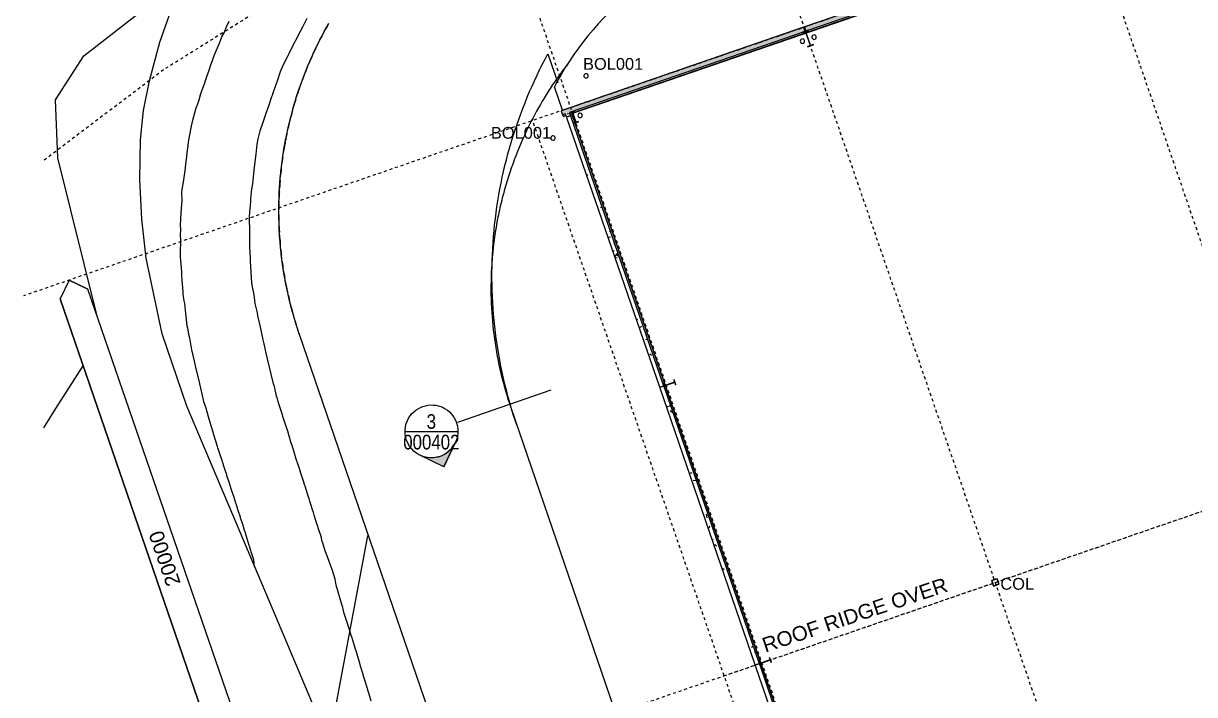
# Model space of a CAD drawing. Header units: metres. Extents: x -2477 to -2300, y 3875 to 4051.
# Drawn here: x -2476.72 to -2436.84, y 3975.72 to 3998.58 of the extents above; entities that cross this region are included whole.
import ezdxf

# ---------------------------------------------------------------- set-up
doc = ezdxf.new("R2010")
doc.units = ezdxf.units.M
for name, pattern in [('BOUNDARY Tighter', [0.008, 0.004, -0.002, 0, -0.002]), ('Grid Line', [0.021, 0.012, -0.003, 0.003, -0.003]), ('Overhead', [0.004, 0.0025, -0.0015])]:
    doc.linetypes.add(name, pattern=pattern)
for name, color, linetype, lineweight in [('A-ANNO-KEYN', 231, 'Continuous', 5), ('A-ANNO-NOTE', 131, 'Continuous', 5), ('A-DETL', 90, 'Continuous', 13), ('A-DETL-GENF', 92, 'Continuous', 5), ('A-FLOR', 192, 'Continuous', 5), ('A-FLOR-OVHD', 1, 'Overhead', 5), ('A-WALL', 113, 'Continuous', 5), ('A-WALL-FNSH', 113, 'Continuous', 13), ('A-WALL-PATT', 111, 'Continuous', 13), ('C-PRKG', 70, 'Continuous', 5), ('C-TOPO', 7, 'Continuous', 5), ('C-TOPO-MAJR', 7, 'Continuous', 20), ('C-TOPO-MINR', 7, 'Continuous', 5), ('G-ANNO-SYMB', 111, 'Continuous', 5), ('G-ANNO-TEXT', 231, 'Continuous', 5), ('P-SANR-FIXT', 6, 'Continuous', 5), ('S-BEAM', 12, 'Continuous', 5), ('S-COLS', 52, 'Continuous', 5), ('S-COLS-IDEN', 171, 'Continuous', 5), ('S-GRID', 1, 'Continuous', 5)]:
    doc.layers.add(name, color=color, linetype=linetype, lineweight=lineweight)
doc.styles.add('Arial', font='arial.ttf', dxfattribs={"height": 0.5})
doc.styles.add('Arial Narrow', font='ARIALN.TTF', dxfattribs={"height": 0.5})
doc.styles.add('Arial_3', font='arial.ttf', dxfattribs={"height": 0.4})
pattern_1 = [(0, (0, 0), (0.8128, 0.2032), [0.06706, -0.54254, 0.06706, -0.54254, -3.251]), (0, (0, 0), (0.8128, 0.2032), [-1.219, 0.06706, -1.152, 0.06706, -0.54254, -1.422]), (0, (0, 0), (0.8128, 0.2032), [-3.048, 0.06706, -0.33934, 0.06706, -0.94894]), (120, (0.3048, 0.1016), (-0.582376362, 0.602305448), [0.06706, -0.54254, 0.06706, -0.54254, -3.251]), (120, (0.3048, 0.1016), (-0.582376362, 0.602305448), [-1.219, 0.06706, -1.152, 0.06706, -0.54254, -1.422]), (120, (0.3048, 0.1016), (-0.582376362, 0.602305448), [-3.048, 0.06706, -0.33934, 0.06706, -0.94894]), (240, (0.4064, 0.508), (-0.230423638, -0.805505448), [0.06706, -0.54254, 0.06706, -0.54254, -3.251]), (240, (0.4064, 0.508), (-0.230423638, -0.805505448), [-1.219, 0.06706, -1.152, 0.06706, -0.54254, -1.422]), (240, (0.4064, 0.508), (-0.230423638, -0.805505448), [-3.048, 0.06706, -0.33934, 0.06706, -0.94894])]
pattern_2 = [(50, (0, 0), (1.45712932, -0.12721804), [0.1524, -1.676]), (355, (0, 0), (-0.281945, 1.5283891), [0.12192, -1.341]), (100.451, (0.1215, -0.0106), (1.1754654, 1.40045604), [0.12952, -1.425]), (46.184, (0, 0.4064), (2.1690393, -0.336383), [0.2286, -2.515]), (96.636, (0.1807, 0.3784), (1.8989447, 1.9797078), [0.19428, -2.137]), (351.184, (0, 0.4064), (1.8987952, 1.9793723), [0.18288, -2.012]), (21, (0.2032, 0.3048), (1.2127575, -0.81769772), [0.1524, -1.676]), (326, (0.2032, 0.3048), (0.4943831, 1.4734489), [0.12192, -1.341]), (71.451, (0.3043, 0.2366), (1.70703975, 0.65498953), [0.12952, -1.425]), (37.5, (0, 0), (0.02470865, 0.67643463), [0.06706, -1.258, 0.06706, -1.294, -1.346]), (37.5, (0, 0), (0.02470865, 0.67643463), [-2.686, 0.06706, -1.279]), (7.5, (0, 0), (0.5345543, 0.80143977), [0.06706, -0.70917, 0.06706, -1.227, -0.51308]), (7.5, (0, 0), (0.5345543, 0.80143977), [-2.071, 0.06706, -0.44602]), (327.5, (-0.45314, 0), (1.08472329, -0.04582854), [0.06706, -0.44094, 0.06706, -1.518, -2.103]), (327.5, (-0.45314, 0), (1.08472329, -0.04582854), [-2.093, 0.06706, -2.036]), (317.5, (-0.6563, 0), (1.18503097, 0.20341692), [0.06706, -0.59334, 0.06706, -0.98552, -1.494]), (317.5, (-0.6563, 0), (1.18503097, 0.20341692), [-1.713, 0.06706, -1.426])]

# ---------------------------------------------------------------- blocks, each defined once
blk = doc.blocks.new('Structural Framing 21 - Structural Framing 1-750478-GA - Part A')
at = {"layer": 'S-BEAM', "lineweight": 13}
for p, q in [((-2457.948, 3995.604), (-2458.117, 3995.546)), ((-2458.117, 3995.546), (-2458.113, 3995.536)), ((-2458.113, 3995.536), (-2458.043, 3995.56)), ((-2458.029, 3995.552), (-2457.912, 3995.214)), ((-2457.905, 3995.216), (-2458.022, 3995.555)), ((-2458.015, 3995.569), (-2457.945, 3995.593)), ((-2457.945, 3995.593), (-2457.948, 3995.604)), ((-2457.919, 3995.199), (-2457.989, 3995.175)), ((-2457.989, 3995.175), (-2457.986, 3995.165)), ((-2457.986, 3995.165), (-2457.817, 3995.223)), ((-2457.821, 3995.233), (-2457.891, 3995.209)), ((-2457.817, 3995.223), (-2457.821, 3995.233)), ((-2445.154, 3958.448), (-2445.323, 3958.39)), ((-2445.323, 3958.39), (-2445.319, 3958.38)), ((-2445.319, 3958.38), (-2445.249, 3958.404)), ((-2445.235, 3958.397), (-2445.118, 3958.058)), ((-2445.111, 3958.06), (-2445.228, 3958.399)), ((-2445.221, 3958.413), (-2445.151, 3958.438)), ((-2445.151, 3958.438), (-2445.154, 3958.448)), ((-2445.125, 3958.043), (-2445.195, 3958.019)), ((-2445.195, 3958.019), (-2445.191, 3958.009)), ((-2445.191, 3958.009), (-2445.023, 3958.067)), ((-2445.027, 3958.077), (-2445.096, 3958.053)), ((-2445.023, 3958.067), (-2445.027, 3958.077))]:
    blk.add_line(p, q, dxfattribs=at)
for centre, start, end in [((-2458.04, 3995.549), 19.0004, 109.0004), ((-2458.011, 3995.559), 109.0004, 199.0004), ((-2457.923, 3995.21), 289.0004, 19.0004), ((-2457.894, 3995.22), 199.0004, 289.0004), ((-2445.246, 3958.393), 19.0004, 109.0004), ((-2445.217, 3958.403), 109.0004, 199.0004), ((-2445.129, 3958.054), 289.0004, 19.0004), ((-2445.1, 3958.064), 199.0004, 289.0004)]:
    blk.add_arc(centre, 0.0114, start, end, dxfattribs=at)
blk = doc.blocks.new('SHS-Square Hollow Section-Column - 200x200xSHS-V5-GA - Part A')
at = {"layer": 'S-COLS', "lineweight": 15}
for p, q in [((-0.1, 0.09), (-0.1, -0.09)), ((-0.095, -0.09), (-0.095, 0.09)), ((0.09, 0.1), (-0.09, 0.1)), ((-0.09, 0.095), (0.09, 0.095)), ((0.095, 0.09), (0.095, -0.09)), ((0.1, -0.09), (0.1, 0.09)), ((0.09, -0.095), (-0.09, -0.095)), ((-0.09, -0.1), (0.09, -0.1))]:
    blk.add_line(p, q, dxfattribs=at)
for centre, radius, start, end in [((-0.09, 0.09), 0.01, 90, 180), ((-0.09, 0.09), 0.005, 90, 180), ((0.09, 0.09), 0.01, 360, 90), ((0.09, 0.09), 0.005, 0, 90), ((-0.09, -0.09), 0.01, 180, 270), ((-0.09, -0.09), 0.005, 180, 270), ((0.09, -0.09), 0.01, 270, 360), ((0.09, -0.09), 0.005, 270, 0)]:
    blk.add_arc(centre, radius, start, end, dxfattribs=at)
blk = doc.blocks.new('UB _Column_ - 410UB54-1478165-GA - Part A')
at = {"layer": 'S-COLS'}
for p, q in [((0.089, 0.201), (-0.089, 0.201)), ((-0.089, 0.201), (-0.089, 0.191)), ((-0.089, 0.191), (-0.015, 0.191)), ((-0.004, 0.179), (-0.004, -0.179)), ((0.004, -0.179), (0.004, 0.179)), ((0.015, 0.191), (0.089, 0.191)), ((0.089, 0.191), (0.089, 0.201)), ((-0.015, -0.191), (-0.089, -0.191)), ((-0.089, -0.191), (-0.089, -0.202)), ((-0.089, -0.202), (0.089, -0.202)), ((0.089, -0.191), (0.015, -0.191)), ((0.089, -0.202), (0.089, -0.191))]:
    blk.add_line(p, q, dxfattribs=at)
for centre, start, end in [((-0.015, 0.179), 0, 90), ((0.015, 0.179), 90, 180), ((-0.015, -0.179), 270, 0), ((0.015, -0.179), 180, 270)]:
    blk.add_arc(centre, 0.0114, start, end, dxfattribs=at)
blk = doc.blocks.new('Structural Framing 30 - Structural Framing 1-951963-GA - Part A')
at = {"layer": 'S-BEAM', "lineweight": 13}
for p, q in [((-2449.991, 3998.344), (-2450.189, 3998.276)), ((-2450.189, 3998.276), (-2450.185, 3998.263)), ((-2450.185, 3998.263), (-2450.104, 3998.291)), ((-2450.086, 3998.282), (-2449.932, 3997.835)), ((-2449.923, 3997.838), (-2450.077, 3998.285)), ((-2450.068, 3998.303), (-2449.987, 3998.331)), ((-2449.987, 3998.331), (-2449.991, 3998.344)), ((-2449.94, 3997.817), (-2450.021, 3997.789)), ((-2450.021, 3997.789), (-2450.017, 3997.776)), ((-2450.017, 3997.776), (-2449.82, 3997.844)), ((-2449.824, 3997.857), (-2449.905, 3997.829)), ((-2449.82, 3997.844), (-2449.824, 3997.857)), ((-2437.238, 3961.306), (-2437.436, 3961.238)), ((-2437.436, 3961.238), (-2437.431, 3961.225)), ((-2437.431, 3961.225), (-2437.35, 3961.253)), ((-2437.333, 3961.245), (-2437.178, 3960.797)), ((-2437.169, 3960.8), (-2437.323, 3961.248)), ((-2437.315, 3961.266), (-2437.234, 3961.293)), ((-2437.234, 3961.293), (-2437.238, 3961.306)), ((-2437.187, 3960.779), (-2437.268, 3960.751)), ((-2437.268, 3960.751), (-2437.264, 3960.739)), ((-2437.264, 3960.739), (-2437.066, 3960.807)), ((-2437.07, 3960.819), (-2437.151, 3960.791)), ((-2437.066, 3960.807), (-2437.07, 3960.819))]:
    blk.add_line(p, q, dxfattribs=at)
for centre, start, end in [((-2450.099, 3998.278), 19.0004, 109.0004), ((-2450.064, 3998.29), 109.0004, 199.0004), ((-2449.945, 3997.83), 289.0004, 19.0004), ((-2449.909, 3997.842), 199.0004, 289.0004), ((-2437.346, 3961.24), 19.0004, 109.0004), ((-2437.31, 3961.252), 109.0004, 199.0004), ((-2437.192, 3960.792), 289.0004, 19.0004), ((-2437.156, 3960.804), 199.0004, 289.0004)]:
    blk.add_arc(centre, 0.014, start, end, dxfattribs=at)
blk = doc.blocks.new('UB _Column_ - 410UB54-1478387-GA - Part A')
at = {"layer": 'S-COLS'}
for p, q in [((0.089, 0.2015), (-0.089, 0.2015)), ((-0.089, 0.2015), (-0.089, 0.1906)), ((-0.089, 0.1906), (-0.0152, 0.1906)), ((-0.0038, 0.1792), (-0.0038, -0.1792)), ((0.0038, -0.1792), (0.0038, 0.1792)), ((0.0152, 0.1906), (0.089, 0.1906)), ((0.089, 0.1906), (0.089, 0.2015)), ((-0.0152, -0.1906), (-0.089, -0.1906)), ((-0.089, -0.1906), (-0.089, -0.2015)), ((-0.089, -0.2015), (0.089, -0.2015)), ((0.089, -0.1906), (0.0152, -0.1906)), ((0.089, -0.2015), (0.089, -0.1906))]:
    blk.add_line(p, q, dxfattribs=at)
for centre, start, end in [((-0.0152, 0.1792), 360, 90), ((0.0152, 0.1792), 90, 180), ((-0.0152, -0.1792), 270, 0), ((0.0152, -0.1792), 180, 270)]:
    blk.add_arc(centre, 0.0114, start, end, dxfattribs=at)
blk = doc.blocks.new('Downpipe - L Spreader - Default-3252010-GA - Part A')
at = {"layer": 'P-SANR-FIXT'}
for start, end in [(0, 180), (180, 0)]:
    blk.add_arc((-0.04, 0.15), 0.075, start, end, dxfattribs=at)
blk = doc.blocks.new('Downpipe - L Spreader - Default-3251983-GA - Part A')
at = {"layer": 'P-SANR-FIXT'}
for start, end in [(360, 180), (180, 360)]:
    blk.add_arc((-0.04, -0.15), 0.075, start, end, dxfattribs=at)
blk = doc.blocks.new('Downpipe - Straight - 01 - 150D-1616291-GA - Part A')
at = {"layer": 'P-SANR-FIXT'}
for start, end in [(0, 180), (360, 180), (180, 0), (180, 360)]:
    blk.add_arc((-0.04, 0.1), 0.075, start, end, dxfattribs=at)
blk = doc.blocks.new('Structural Framing 36 - Structural Framing 1-1636954-GA - Part A')
at = {"layer": 'S-BEAM', "lineweight": 13}
for p, q in [((-2440.158, 4001.73), (-2440.356, 4001.662)), ((-2440.356, 4001.662), (-2440.351, 4001.649)), ((-2440.351, 4001.649), (-2440.27, 4001.677)), ((-2440.253, 4001.668), (-2440.098, 4001.221)), ((-2440.089, 4001.224), (-2440.244, 4001.671)), ((-2440.235, 4001.689), (-2440.154, 4001.717)), ((-2440.154, 4001.717), (-2440.158, 4001.73)), ((-2440.184, 4001.162), (-2439.986, 4001.23)), ((-2439.991, 4001.243), (-2440.072, 4001.215)), ((-2439.986, 4001.23), (-2439.991, 4001.243)), ((-2440.107, 4001.203), (-2440.188, 4001.175)), ((-2440.188, 4001.175), (-2440.184, 4001.162)), ((-2427.405, 3964.692), (-2427.602, 3964.624)), ((-2427.602, 3964.624), (-2427.598, 3964.611)), ((-2427.598, 3964.611), (-2427.517, 3964.639)), ((-2427.499, 3964.631), (-2427.345, 3964.183)), ((-2427.336, 3964.186), (-2427.49, 3964.634)), ((-2427.481, 3964.651), (-2427.4, 3964.679)), ((-2427.4, 3964.679), (-2427.405, 3964.692)), ((-2427.354, 3964.165), (-2427.435, 3964.137)), ((-2427.435, 3964.137), (-2427.43, 3964.125)), ((-2427.43, 3964.125), (-2427.233, 3964.193)), ((-2427.237, 3964.205), (-2427.318, 3964.177)), ((-2427.233, 3964.193), (-2427.237, 3964.205))]:
    blk.add_line(p, q, dxfattribs=at)
for centre, start, end in [((-2440.266, 4001.664), 19.0004, 109.0004), ((-2440.23, 4001.676), 109.0004, 199.0004), ((-2440.112, 4001.216), 289.0004, 19.0004), ((-2440.076, 4001.228), 199.0004, 289.0004), ((-2427.512, 3964.626), 19.0004, 109.0004), ((-2427.477, 3964.638), 109.0004, 199.0004), ((-2427.358, 3964.178), 289.0004, 19.0004), ((-2427.323, 3964.19), 199.0004, 289.0004)]:
    blk.add_arc(centre, 0.014, start, end, dxfattribs=at)
blk = doc.blocks.new('Bollard_Typical - 150mm Diameter - BOL001 _fixed_-V15-GA - Part A')
at = {"layer": 'C-PRKG'}
for start, end in [(360, 180), (180, 0)]:
    blk.add_arc((0.0012, -0.075), 0.075, start, end, dxfattribs=at)
blk = doc.blocks.new('Dimension - Grids _2D_ - 1-200-639481-GA - Part A')
at = {"layer": 'A-DETL-GENF'}
for p, q in [((-9.323, 0.5), (-9.823, 0)), ((-9.823, 0), (-9.323, 0.5)), ((9.677, 0.5), (-9.323, 0.5)), ((-9.323, 0.5), (9.677, 0.5)), ((10.177, 0), (9.677, 0.5)), ((10.177, 0), (9.677, 0.5)), ((-9.823, 0), (-9.323, -0.5)), ((-9.823, 0), (-9.323, -0.5)), ((9.677, -0.5), (10.177, 0)), ((10.177, 0), (9.677, -0.5)), ((-9.323, -0.5), (9.677, -0.5)), ((-9.323, -0.5), (9.677, -0.5))]:
    blk.add_line(p, q, dxfattribs=at)
blk = doc.blocks.new('Section - Black 2-3055132-GA - Part A')
at = {"layer": 'G-ANNO-SYMB'}
h = blk.add_hatch(color=256, dxfattribs=at)
edge = h.paths.add_edge_path()
edge.add_line((-0.00788, 0.00318), (-0.0047, 0.00636))
edge.add_line((-0.0047, 0.00636), (-0.00152, 0.00318))
edge.add_arc((-0.0047, 0), 0.0045, 45, 135)
for p, q in [((-0.0047, 0.00636), (-0.00788, 0.00318)), ((-0.0047, 0.00636), (-0.00788, 0.00318)), ((-0.0047, 0.00636), (-0.00152, 0.00318)), ((-0.00152, 0.00318), (-0.0047, 0.00636))]:
    blk.add_line(p, q, dxfattribs=at)
for start, end in [(360, 180), (45, 135), (180, 360)]:
    blk.add_arc((-0.0047, 0), 0.0045, start, end, dxfattribs=at)

msp = doc.modelspace()

# ---------------------------------------------------------------- hatches: boundary and pattern name
at = {"layer": 'A-WALL-PATT', "lineweight": 5}
h = msp.add_hatch(dxfattribs=at)
h.set_pattern_fill('FP_2', color=256, style=0, pattern_type=2)
h.set_pattern_definition(pattern_2)
h.paths.add_polyline_path([(-2458.3605, 3995.4619), (-2450.0974, 3998.3072), (-2450.143, 3998.4396), (-2450.1557, 3998.4458), (-2458.4093, 3995.6037)])
h.paths.add_polyline_path([(-2450.0832, 3998.3121), (-2440.264, 4001.6932), (-2440.3096, 4001.8255), (-2440.3223, 4001.8317), (-2450.1226, 3998.4572), (-2450.1288, 3998.4444)])
h.paths.add_polyline_path([(-2440.2498, 4001.6981), (-2434.6557, 4003.6243), (-2434.7045, 4003.7661), (-2440.2892, 4001.8431), (-2440.2954, 4001.8304)])
h.paths.add_polyline_path([(-2432.8913, 4004.2318), (-2430.4306, 4005.0791), (-2430.4762, 4005.2115), (-2430.4889, 4005.2177), (-2432.9399, 4004.373), (-2432.9125, 4004.2931)])
h.paths.add_polyline_path([(-2430.4165, 4005.084), (-2420.5973, 4008.4651), (-2420.6429, 4008.5975), (-2420.6556, 4008.6037), (-2430.4558, 4005.2291), (-2430.462, 4005.2164)])
h.paths.add_polyline_path([(-2420.5831, 4008.47), (-2413.5778, 4010.8822), (-2413.6266, 4011.024), (-2420.6225, 4008.6151), (-2420.6287, 4008.6024), (-2420.5952, 4008.5051)])
h.paths.add_polyline_path([(-2411.8134, 4011.4897), (-2410.7639, 4011.8511), (-2410.8095, 4011.9835), (-2410.8222, 4011.9897), (-2411.862, 4011.6309), (-2411.8345, 4011.551)])
h.paths.add_polyline_path([(-2410.7497, 4011.856), (-2401.3081, 4015.1071), (-2401.3537, 4015.2394), (-2401.3664, 4015.2456), (-2406.7625, 4013.3876), (-2406.7565, 4013.3703), (-2408.3322, 4012.8277), (-2408.3382, 4012.845), (-2410.7891, 4012.0011), (-2410.7953, 4011.9884)])
h.paths.add_polyline_path([(-2401.294, 4015.1119), (-2391.853, 4018.3628), (-2391.8986, 4018.4952), (-2391.9113, 4018.5014), (-2401.3333, 4015.257), (-2401.3395, 4015.2443)])
h.paths.add_polyline_path([(-2391.8388, 4018.3677), (-2382.3978, 4021.6186), (-2382.4434, 4021.7509), (-2382.4561, 4021.7571), (-2391.8782, 4018.5128), (-2391.8844, 4018.5001)])
h.paths.add_polyline_path([(-2382.3836, 4021.6234), (-2371.8695, 4025.2438), (-2371.9183, 4025.3857), (-2382.423, 4021.7685), (-2382.4292, 4021.7558)])
h.paths.add_polyline_path([(-2370.1052, 4025.8514), (-2363.4875, 4028.1301), (-2363.5331, 4028.2624), (-2363.5458, 4028.2686), (-2370.1538, 4025.9925), (-2370.1263, 4025.9127)])
h.paths.add_polyline_path([(-2363.4733, 4028.1349), (-2356.7555, 4030.4481), (-2356.8044, 4030.5899), (-2363.5127, 4028.28), (-2363.5189, 4028.2673), (-2363.4813, 4028.1582)])
h.paths.add_polyline_path([(-2354.9912, 4031.0556), (-2353.9417, 4031.417), (-2353.9905, 4031.5588), (-2355.0398, 4031.1968), (-2355.0123, 4031.1169)])
h = msp.add_hatch(dxfattribs=at)
h.set_pattern_fill('FP_1', color=256, style=0, pattern_type=2)
h.set_pattern_definition(pattern_1)
h.paths.add_polyline_path([(-2458.3413, 3995.4061), (-2458.2498, 3995.4376), (-2458.2527, 3995.4461), (-2458.3442, 3995.4146)])
h.paths.add_polyline_path([(-2458.0607, 3995.5027), (-2434.6367, 4003.5692), (-2434.641, 4003.5765), (-2437.7191, 4002.5166), (-2458.0636, 3995.5112)])
h.paths.add_polyline_path([(-2432.8721, 4004.1761), (-2425.0632, 4006.8649), (-2425.0662, 4006.8734), (-2432.8751, 4004.1846), (-2432.8729, 4004.1784)])
h.paths.add_polyline_path([(-2422.4158, 4007.7765), (-2413.5588, 4010.8271), (-2413.5631, 4010.8344), (-2422.4187, 4007.7851), (-2422.4171, 4007.7805)])
h.paths.add_polyline_path([(-2411.7942, 4011.4339), (-2371.8505, 4025.1887), (-2371.8549, 4025.196), (-2411.7971, 4011.4424), (-2411.795, 4011.4362)])
h.paths.add_polyline_path([(-2370.0859, 4025.7956), (-2356.7366, 4030.393), (-2356.7409, 4030.4003), (-2356.8434, 4030.365), (-2370.0889, 4025.8041), (-2370.0867, 4025.7979)])
h.paths.add_polyline_path([(-2354.972, 4030.9998), (-2353.9225, 4031.3612), (-2353.9254, 4031.3697), (-2354.9749, 4031.0084), (-2354.9728, 4031.0022)])
h = msp.add_hatch(dxfattribs=at)
h.set_pattern_fill('FP_2', color=256, style=0, pattern_type=2)
h.set_pattern_definition(pattern_2)
h.paths.add_polyline_path([(-2449.2017, 3969.1608), (-2449.0599, 3969.2096), (-2451.662, 3976.7664), (-2451.7944, 3976.7208), (-2451.8006, 3976.7081), (-2449.3676, 3969.6426)])
h.paths.add_polyline_path([(-2451.7992, 3976.735), (-2451.6669, 3976.7806), (-2454.9177, 3986.2216), (-2455.0501, 3986.176), (-2455.0563, 3986.1633), (-2451.812, 3976.7412)])
h.paths.add_polyline_path([(-2455.055, 3986.1902), (-2454.9226, 3986.2358), (-2458.0888, 3995.4309), (-2458.2212, 3995.3853), (-2458.2274, 3995.3726), (-2455.0677, 3986.1964)])
h.paths.add_polyline_path([(-2458.2261, 3995.3995), (-2458.0937, 3995.4451), (-2458.1272, 3995.5422), (-2458.269, 3995.4934), (-2458.2388, 3995.4057), (-2458.2332, 3995.403)])
h = msp.add_hatch(dxfattribs=at)
h.set_pattern_fill('FP_1', color=256, style=0, pattern_type=2)
h.set_pattern_definition(pattern_1)
h.paths.add_polyline_path([(-2449.0126, 3969.2259), (-2449.0041, 3969.2288), (-2458.0522, 3995.5057), (-2458.0607, 3995.5027), (-2449.1561, 3969.6426)])

# ---------------------------------------------------------------- linework, layer by layer
at = {"layer": 'A-DETL', "linetype": 'BOUNDARY Tighter', "lineweight": 25}
for p, q in [((-2456.1929, 4006.8399), (-2471.9493, 3996.9956)), ((-2471.9493, 3996.9956), (-2476.0286, 3993.908))]:
    msp.add_line(p, q, dxfattribs=at)
at = {"layer": 'A-FLOR'}
for p, q in [((-2450.1226, 3998.4572), (-2450.1557, 3998.4458)), ((-2450.0858, 3998.3112), (-2450.1346, 3998.453)), ((-2458.3651, 3995.619), (-2458.6408, 3996.4197)), ((-2467.3261, 3987.999), (-2460.2889, 3967.4583)), ((-2460.1269, 3985.4981), (-2451.8698, 3961.3966))]:
    msp.add_line(p, q, dxfattribs=at)
for start, end in [(126.88384, 151.39943), (151.39943, 152.61422)]:
    msp.add_arc((-2449.7615, 3991.8199), 10, start, end, dxfattribs=at)
for points, knots in [([(-2467.9724, 3993.315), (-2467.885, 3994.3048), (-2467.5074, 3996.1332), (-2466.7484, 3997.8357), (-2466.321, 3998.5832)], [-1, -1, -1, -1, -0.75, -0.53333333, -0.53333333, -0.53333333, -0.53333333]), ([(-2458.1997, 3997.1835), (-2458.3163, 3997.0323), (-2458.4391, 3996.8653), (-2458.5577, 3996.6954), (-2458.567, 3996.682)], [-0.317896527, -0.317896527, -0.317896527, -0.317896527, -0.25, -0.244205608, -0.244205608, -0.244205608, -0.244205608]), ([(-2459.5982, 3994.901), (-2459.9427, 3994.1738), (-2460.2935, 3993.2003), (-2460.5205, 3992.1953), (-2460.5642, 3991.9743)], [-1, -1, -1, -1, -0.75, -0.68, -0.68, -0.68, -0.68]), ([(-2467.3261, 3987.999), (-2467.4718, 3988.4244), (-2467.7186, 3989.29), (-2468.0292, 3991.0637), (-2468.0515, 3992.4194), (-2467.9724, 3993.315)], [-1, -1, -1, -1, -0.75, -0.5, 0, 0, 0, 0]), ([(-2460.7564, 3990.6126), (-2460.7667, 3990.4923), (-2460.832, 3989.5691), (-2460.7618, 3987.8322), (-2460.3878, 3986.2596), (-2460.1269, 3985.4981)], [-0.5375111, -0.5375111, -0.5375111, -0.5375111, -0.5, -0.25, 0, 0, 0, 0])]:
    msp.add_open_spline(points, degree=3, knots=knots, dxfattribs=at)
for points in [[(-2458.567, 3996.682), (-2458.9589, 3996.118), (-2459.3041, 3995.5217), (-2459.5982, 3994.901)], [(-2460.5642, 3991.9743), (-2460.6531, 3991.5244), (-2460.7173, 3991.0695), (-2460.7564, 3990.6126)]]:
    msp.add_open_spline(points, degree=3, dxfattribs=at)
at = {"layer": 'A-FLOR-OVHD'}
for p, q in [((-2458.2706, 3995.6515), (-2354.0747, 4031.5299)), ((-2452.8589, 3976.3625), (-2347.5632, 4012.6195)), ((-2446.337, 3957.456), (-2459.3915, 3995.2999))]:
    msp.add_line(p, q, dxfattribs=at)
at = {"layer": 'A-WALL'}
for p, q in [((-2434.6394, 4003.577), (-2458.0636, 3995.5112)), ((-2458.2527, 3995.4461), (-2458.3442, 3995.4146)), ((-2458.0636, 3995.5112), (-2445.1709, 3958.0688))]:
    msp.add_line(p, q, dxfattribs=at)
at = {"layer": 'A-WALL', "color": 250, "lineweight": 13}
for p, q in [((-2440.3223, 4001.8317), (-2450.1226, 3998.4572)), ((-2440.264, 4001.6932), (-2450.0832, 3998.3121)), ((-2450.1557, 3998.4458), (-2458.4093, 3995.6037)), ((-2450.143, 3998.4396), (-2450.1557, 3998.4458)), ((-2450.0974, 3998.3072), (-2450.143, 3998.4396)), ((-2450.1226, 3998.4572), (-2450.1288, 3998.4444)), ((-2450.1288, 3998.4444), (-2450.0832, 3998.3121)), ((-2450.0974, 3998.3072), (-2458.1272, 3995.5422)), ((-2458.4093, 3995.6037), (-2458.3605, 3995.4619)), ((-2458.269, 3995.4934), (-2458.3605, 3995.4619)), ((-2458.269, 3995.4934), (-2458.2388, 3995.4057)), ((-2458.2388, 3995.4057), (-2458.2261, 3995.3995)), ((-2458.2212, 3995.3853), (-2458.2274, 3995.3726)), ((-2458.2274, 3995.3726), (-2455.0677, 3986.1964)), ((-2458.2261, 3995.3995), (-2458.0937, 3995.4451)), ((-2458.0888, 3995.4309), (-2458.2212, 3995.3853)), ((-2458.1272, 3995.5422), (-2458.0937, 3995.4451)), ((-2458.0888, 3995.4309), (-2454.9226, 3986.2358)), ((-2455.0677, 3986.1964), (-2455.055, 3986.1902)), ((-2455.0501, 3986.176), (-2455.0563, 3986.1633)), ((-2455.0563, 3986.1633), (-2451.812, 3976.7412)), ((-2455.055, 3986.1902), (-2454.9226, 3986.2358)), ((-2454.9177, 3986.2216), (-2455.0501, 3986.176)), ((-2454.9177, 3986.2216), (-2451.6669, 3976.7806)), ((-2451.812, 3976.7412), (-2451.7992, 3976.735)), ((-2451.7944, 3976.7208), (-2451.8006, 3976.7081)), ((-2451.8006, 3976.7081), (-2448.816, 3968.0406)), ((-2451.7992, 3976.735), (-2451.6669, 3976.7806)), ((-2451.662, 3976.7664), (-2451.7944, 3976.7208)), ((-2451.662, 3976.7664), (-2445.2019, 3958.0053))]:
    msp.add_line(p, q, dxfattribs=at)
at = {"layer": 'A-WALL', "color": 7}
for p, q in [((-2450.0832, 3998.3121), (-2450.0974, 3998.3072)), ((-2458.3605, 3995.4619), (-2458.3442, 3995.4146)), ((-2458.0937, 3995.4451), (-2458.0888, 3995.4309)), ((-2454.9226, 3986.2358), (-2454.9177, 3986.2216)), ((-2451.6669, 3976.7806), (-2451.662, 3976.7664))]:
    msp.add_line(p, q, dxfattribs=at)
at = {"layer": 'A-WALL-FNSH', "color": 7, "lineweight": 5}
for p, q in [((-2458.0522, 3995.5057), (-2434.6365, 4003.5685)), ((-2458.3442, 3995.4146), (-2458.3413, 3995.4061)), ((-2458.3413, 3995.4061), (-2458.2498, 3995.4376)), ((-2445.1653, 3958.0802), (-2458.0522, 3995.5057))]:
    msp.add_line(p, q, dxfattribs=at)
at = {"layer": 'C-TOPO'}
for p, q in [((-2472.0761, 3997.9363), (-2471.6232, 3999.2233)), ((-2466.346, 3998.5393), (-2466.3281, 3998.5709)), ((-2466.5719, 3998.1231), (-2466.5234, 3998.2155)), ((-2472.431, 3996.6209), (-2472.0761, 3997.9363)), ((-2466.8578, 3997.5363), (-2466.8003, 3997.6606)), ((-2466.8989, 3997.4453), (-2466.9055, 3997.4306)), ((-2458.8618, 3997.5407), (-2458.5239, 3996.5591)), ((-2467.0591, 3997.0714), (-2467.0656, 3997.0555)), ((-2467.0169, 3997.1732), (-2466.9938, 3997.2277)), ((-2472.6341, 3995.6096), (-2472.431, 3996.6209)), ((-2467.3221, 3996.3725), (-2467.3117, 3996.4029)), ((-2467.5852, 3995.5099), (-2467.5505, 3995.6374)), ((-2467.4763, 3995.8938), (-2467.4703, 3995.9136)), ((-2467.4582, 3995.9536), (-2467.4387, 3996.0165)), ((-2472.7344, 3994.6101), (-2472.6341, 3995.6096)), ((-2467.6413, 3995.2926), (-2467.6117, 3995.4092)), ((-2458.1353, 3995.4308), (-2458.1304, 3995.4166)), ((-2467.7309, 3994.9071), (-2467.7052, 3995.0233)), ((-2472.7615, 3993.2546), (-2472.7344, 3994.6101)), ((-2467.8922, 3994.0085), (-2467.8816, 3994.081)), ((-2467.9505, 3993.5406), (-2467.9345, 3993.6837)), ((-2467.8988, 3993.9618), (-2467.9011, 3993.9449)), ((-2472.6926, 3991.91), (-2472.7615, 3993.2546)), ((-2467.9703, 3993.3385), (-2467.9546, 3993.5007)), ((-2467.947, 3993.5731), (-2467.9493, 3993.5518)), ((-2468.0001, 3992.938), (-2467.9992, 3992.9538)), ((-2468.0179, 3992.5201), (-2468.0174, 3992.5391)), ((-2468.0089, 3992.7705), (-2468.0099, 3992.7486)), ((-2468.0217, 3992.0437), (-2468.0223, 3992.133)), ((-2472.5376, 3990.5841), (-2472.6926, 3991.91)), ((-2467.9986, 3991.3967), (-2468.0072, 3991.5538)), ((-2468.0069, 3991.5469), (-2468.0066, 3991.5418)), ((-2467.9708, 3991.0265), (-2467.9796, 3991.13)), ((-2472.0009, 3988.0032), (-2472.5376, 3990.5841)), ((-2467.9307, 3990.6441), (-2467.9385, 3990.7105)), ((-2467.8792, 3990.2628), (-2467.8885, 3990.3257)), ((-2467.8246, 3989.9295), (-2467.8257, 3989.9358)), ((-2467.8214, 3989.9116), (-2467.8246, 3989.9295)), ((-2467.8155, 3989.8787), (-2467.8214, 3989.9116)), ((-2467.7464, 3989.5258), (-2467.7449, 3989.5184)), ((-2467.7341, 3989.4678), (-2467.7362, 3989.4777)), ((-2467.7302, 3989.4496), (-2467.7341, 3989.4678)), ((-2467.616, 3988.9674), (-2467.6425, 3989.0725)), ((-2467.611, 3988.948), (-2467.616, 3988.9674)), ((-2467.5564, 3988.7438), (-2467.611, 3988.948)), ((-2467.5594, 3988.7548), (-2467.5587, 3988.7522)), ((-2467.4837, 3988.4911), (-2467.489, 3988.5089)), ((-2467.4803, 3988.4797), (-2467.4837, 3988.4911)), ((-2467.4558, 3988.3988), (-2467.4803, 3988.4797)), ((-2471.1566, 3985.5448), (-2472.0009, 3988.0032)), ((-2467.3342, 3988.0228), (-2467.3404, 3988.0411)), ((-2454.9642, 3986.2214), (-2454.9593, 3986.2073)), ((-2468.3441, 3978.8899), (-2471.1566, 3985.5448)), ((-2466.5738, 3974.7012), (-2468.3441, 3978.8899)), ((-2451.7085, 3976.7663), (-2451.7036, 3976.7521))]:
    msp.add_line(p, q, dxfattribs=at)
at = {"layer": 'C-TOPO', "flags": 128}
for points in [[(-2466.5049, 3998.2503), (-2466.4792, 3998.2984), (-2466.3838, 3998.4722)], [(-2466.783, 3997.6974), (-2466.6971, 3997.8753), (-2466.6085, 3998.052)], [(-2466.9624, 3997.301), (-2466.8827, 3997.4815), (-2466.8679, 3997.5143)], [(-2467.1427, 3996.8623), (-2467.0696, 3997.0456), (-2467.0312, 3997.1389)], [(-2467.2993, 3996.4384), (-2467.2553, 3996.562), (-2467.1856, 3996.7505)], [(-2467.4241, 3996.0631), (-2467.3983, 3996.1441), (-2467.3354, 3996.3336)], [(-2467.5416, 3995.6692), (-2467.5322, 3995.7023), (-2467.4763, 3995.8938)], [(-2467.7052, 3995.0233), (-2467.6599, 3995.2166), (-2467.6492, 3995.2606)], [(-2467.7901, 3994.6173), (-2467.7493, 3994.8207), (-2467.7385, 3994.8715)], [(-2467.8046, 3994.5404), (-2467.7974, 3994.5788), (-2467.7901, 3994.6173)], [(-2467.8743, 3994.1293), (-2467.8604, 3994.2183), (-2467.8251, 3994.4276)], [(-2467.9297, 3993.7241), (-2467.9258, 3993.7557), (-2467.8976, 3993.9703)], [(-2467.9918, 3993.0677), (-2467.9751, 3993.2843), (-2467.9733, 3993.3045)], [(-2468.0167, 3992.5628), (-2468.0104, 3992.7371), (-2468.0016, 3992.912)], [(-2468.0224, 3992.1863), (-2468.0222, 3992.2638), (-2468.0188, 3992.4839)], [(-2468.0087, 3991.5855), (-2468.0158, 3991.7667), (-2468.0203, 3991.9479)], [(-2467.9844, 3991.1907), (-2467.9971, 3991.3722), (-2467.9981, 3991.3875)], [(-2467.9448, 3990.767), (-2467.9635, 3990.9484), (-2467.9676, 3990.9918)], [(-2467.8917, 3990.3481), (-2467.9164, 3990.5291), (-2467.9255, 3990.6012)], [(-2467.8299, 3989.9595), (-2467.8605, 3990.1424), (-2467.8724, 3990.2182)], [(-2467.7411, 3989.5006), (-2467.7797, 3989.6893), (-2467.8061, 3989.8275)], [(-2467.6575, 3989.1333), (-2467.6704, 3989.1869), (-2467.7209, 3989.4073)], [(-2467.489, 3988.5089), (-2467.552, 3988.7279), (-2467.5533, 3988.7326)], [(-2467.3404, 3988.0411), (-2467.4123, 3988.2598), (-2467.4356, 3988.3335)]]:
    msp.add_lwpolyline(points, dxfattribs=at)
at = {"layer": 'C-TOPO'}
for start, end in [(150.61668, 151.31525), (150.42558, 150.61529), (152.4546, 153.1131), (152.30994, 152.4546), (152.19583, 152.30994), (154.30569, 154.89866), (154.09212, 154.30569), (153.96746, 154.09212), (156.09268, 156.6694), (155.98216, 156.09268), (155.74331, 155.91041), (157.79327, 158.42987), (157.52406, 157.71716), (159.67869, 160.18951), (159.47193, 159.67869), (159.30797, 159.47193), (161.43364, 161.96107), (161.30712, 161.43364), (161.0907, 161.30712), (163.1382, 163.7485), (162.86678, 163.13585), (164.96203, 165.54136), (164.84744, 164.96203), (164.63682, 164.84744), (166.8307, 167.32857), (166.62397, 166.8307), (166.40657, 166.62397), (168.63071, 169.10551), (168.4113, 168.63071), (168.18006, 168.4113), (170.42615, 170.8731), (170.19516, 170.42615), (169.96654, 170.19516), (172.13619, 172.63646), (171.74291, 172.06073), (173.89529, 174.40399), (173.52794, 173.80054), (175.77293, 176.13876), (175.51857, 175.77293), (175.31731, 175.51857), (178.80889, 179.09159), (177.47345, 177.90106), (177.06468, 177.3762), (179.35132, 179.66092), (180.55533, 181.02422), (179.09159, 179.35132), (181.03105, 181.41482), (182.30812, 182.80353), (182.83583, 183.16292), (184.06923, 184.59911), (184.60421, 184.90776), (185.83686, 186.38985), (186.39089, 186.65341), (187.60436, 188.1788), (188.17939, 188.40333), (189.36797, 189.96505), (189.96781, 190.15534), (191.13427, 191.60285), (191.60285, 191.87331), (192.9216, 193.50069), (193.50069, 193.65364), (194.70836, 195.19965), (195.19965, 195.39774), (196.57159, 196.98713), (196.98713, 197.16079)]:
    msp.add_arc((-2455.1224, 3992.18), 12.9, start, end, dxfattribs=at)
for centre, major_axis, ratio, start_param, end_param in [((-2455.632, 3992.4479), (5.8678, 11.1607), 0.977408, 1.5416558, 1.5447134), ((-2455.6318, 3992.4478), (5.8678, 11.1608), 0.977408, 1.538607, 1.5416517), ((-2455.6302, 3992.4513), (5.9428, 11.1207), 0.9774221, 1.5830674, 1.5894087), ((-2455.6408, 3992.4254), (5.3956, 11.3973), 0.9775165, 1.5710013, 1.5742223), ((-2455.6539, 3992.4012), (4.8452, 11.6408), 0.977429, 1.5598752, 1.5629957), ((-2455.6428, 3992.4263), (5.3943, 11.3974), 0.9773894, 1.6054064, 1.6086113), ((-2455.6604, 3992.4038), (4.8416, 11.6387), 0.9771359, 1.5940894, 1.5973047), ((-2455.6587, 3992.407), (4.9136, 11.609), 0.9771251, 1.6036348, 1.6099209), ((-2455.6649, 3992.3672), (4.1141, 11.9198), 0.9775029, 1.5721615, 1.5754215), ((-2455.664, 3992.3669), (4.1144, 11.9209), 0.9774951, 1.6070831, 1.6103936), ((-2455.6694, 3992.3369), (3.4788, 12.1233), 0.9776753, 1.594525, 1.5978237), ((-2455.6586, 3992.3695), (4.1977, 11.8965), 0.97749, 1.6507153, 1.6556689), ((-2455.6899, 3992.2859), (2.3132, 12.3941), 0.9773693, 1.5742155, 1.5803929), ((-2455.6902, 3992.284), (2.2717, 12.4018), 0.9773727, 1.5678892, 1.5707973), ((-2455.6856, 3992.2541), (1.6456, 12.505), 0.9777337, 1.5591556, 1.5622142), ((-2455.6827, 3992.2539), (1.6505, 12.5062), 0.9778275, 1.5969175, 1.6001014), ((-2455.6703, 3992.2777), (2.1978, 12.4315), 0.9777621, 1.6853241, 1.688347), ((-2455.6763, 3992.2558), (1.7064, 12.5036), 0.9779316, 1.639065, 1.6450865), ((-2455.6827, 3992.151), (-0.646, 12.6024), 0.9778202, 1.4914529, 1.494326), ((-2455.6812, 3992.2251), (1.0041, 12.5803), 0.9777423, 1.6630496, 1.6681003), ((-2455.6851, 3992.1861), (0.1359, 12.6151), 0.9779204, 1.5976598, 1.6002091), ((-2455.6789, 3992.1863), (0.1407, 12.6194), 0.9780783, 1.6293199, 1.6318361), ((-2455.6703, 3992.1889), (0.1945, 12.6254), 0.9782378, 1.6650042, 1.6698218), ((-2455.6695, 3992.1417), (-0.8821, 12.5927), 0.9784583, 1.6114984, 1.6137407), ((-2455.6694, 3992.1421), (-0.8737, 12.5934), 0.9784573, 1.6144225, 1.6166827), ((-2455.6693, 3992.1413), (-0.8962, 12.5933), 0.9783491, 1.6438174, 1.6456058), ((-2455.6698, 3992.1325), (-1.1, 12.5775), 0.9782244, 1.6584489, 1.6603586), ((-2455.6528, 3992.1219), (-1.3909, 12.5582), 0.9787503, 1.6759793, 1.6794016), ((-2455.619, 3992.0743), (-2.6536, 12.3676), 0.9797004, 1.6899564, 1.6919405)]:
    msp.add_ellipse(centre, major_axis=major_axis, ratio=ratio, start_param=start_param, end_param=end_param, dxfattribs=at)
msp.add_open_spline([(-2459.9129, 3984.8733), (-2460.2662, 3985.9047), (-2460.759, 3988.0397), (-2460.8262, 3991.3264), (-2460.2182, 3994.5571), (-2459.3803, 3996.5817), (-2458.8618, 3997.5407)], degree=3, dxfattribs=at)
at = {"layer": 'C-TOPO-MAJR', "color": 8, "lineweight": 15}
for p, q in [((-2469.8889, 3998.2556), (-2469.8053, 3998.4564)), ((-2469.8053, 3998.4564), (-2469.7097, 3998.6583)), ((-2470.0484, 3997.9059), (-2469.9597, 3998.1191)), ((-2469.9597, 3998.1191), (-2469.8889, 3998.2556)), ((-2470.2255, 3997.4876), (-2470.0484, 3997.9059)), ((-2470.3498, 3997.1286), (-2470.2754, 3997.344)), ((-2470.2754, 3997.344), (-2470.2255, 3997.4876)), ((-2470.4737, 3996.7705), (-2470.399, 3996.9869)), ((-2470.399, 3996.9869), (-2470.3498, 3997.1286)), ((-2470.6756, 3996.1952), (-2470.5598, 3996.5233)), ((-2470.5598, 3996.5233), (-2470.5114, 3996.6627)), ((-2470.5114, 3996.6627), (-2470.4737, 3996.7705)), ((-2470.7398, 3995.9714), (-2470.6756, 3996.1952)), ((-2470.9658, 3995.2402), (-2470.834, 3995.6971)), ((-2470.834, 3995.6971), (-2470.7845, 3995.8355)), ((-2470.7845, 3995.8355), (-2470.7398, 3995.9714)), ((-2471.0064, 3995.0191), (-2470.9658, 3995.2402)), ((-2471.0941, 3994.5491), (-2471.0064, 3995.0191)), ((-2471.1095, 3994.4082), (-2471.0941, 3994.5491)), ((-2471.1552, 3994.0344), (-2471.1399, 3994.1767)), ((-2471.1399, 3994.1767), (-2471.1095, 3994.4082)), ((-2471.2676, 3993.1723), (-2471.2023, 3993.6506)), ((-2471.2023, 3993.6506), (-2471.1873, 3993.791)), ((-2471.1873, 3993.791), (-2471.1552, 3994.0344)), ((-2471.3245, 3992.7984), (-2471.3106, 3992.9288)), ((-2471.3106, 3992.9288), (-2471.2676, 3993.1723)), ((-2471.3257, 3992.4174), (-2471.3117, 3992.5482)), ((-2471.3117, 3992.5482), (-2471.3245, 3992.7984)), ((-2471.3646, 3991.9299), (-2471.3257, 3992.4174)), ((-2471.3673, 3991.6808), (-2471.3646, 3991.9299)), ((-2471.3636, 3991.5802), (-2471.3673, 3991.6808)), ((-2471.3664, 3991.329), (-2471.3636, 3991.5802)), ((-2471.3627, 3991.2306), (-2471.3664, 3991.329)), ((-2471.3705, 3990.7239), (-2471.3627, 3991.2306)), ((-2471.3671, 3990.6307), (-2471.3705, 3990.7239)), ((-2471.3493, 3990.3765), (-2471.3671, 3990.6307)), ((-2471.3314, 3990.1187), (-2471.3493, 3990.3765)), ((-2471.3281, 3990.031), (-2471.3314, 3990.1187)), ((-2471.3119, 3989.8025), (-2471.3281, 3990.031)), ((-2471.3087, 3989.7171), (-2471.3119, 3989.8025)), ((-2471.2836, 3989.4296), (-2471.3087, 3989.7171)), ((-2471.276, 3989.3532), (-2471.2836, 3989.4296)), ((-2471.2511, 3989.1341), (-2471.276, 3989.3532)), ((-2471.2292, 3989.039), (-2471.2511, 3989.1341)), ((-2471.2035, 3988.8145), (-2471.2292, 3989.039)), ((-2471.1447, 3988.2841), (-2471.2035, 3988.8145)), ((-2471.1244, 3988.1959), (-2471.1447, 3988.2841)), ((-2471.0762, 3987.9392), (-2471.1244, 3988.1959)), ((-2471.0566, 3987.8545), (-2471.0762, 3987.9392)), ((-2471.004, 3987.5841), (-2471.0566, 3987.8545)), ((-2470.9707, 3987.4087), (-2471.004, 3987.5841)), ((-2470.9525, 3987.33), (-2470.9707, 3987.4087)), ((-2470.8712, 3986.9756), (-2470.9525, 3987.33)), ((-2470.8552, 3986.9006), (-2470.8712, 3986.9756)), ((-2470.7293, 3986.3689), (-2470.8552, 3986.9006)), ((-2470.7121, 3986.2993), (-2470.7293, 3986.3689)), ((-2470.5866, 3985.7597), (-2470.7121, 3986.2993)), ((-2470.5719, 3985.6959), (-2470.5866, 3985.7597)), ((-2470.4905, 3985.4404), (-2470.5719, 3985.6959)), ((-2470.4764, 3985.3786), (-2470.4905, 3985.4404)), ((-2470.3946, 3985.1051), (-2470.4764, 3985.3786)), ((-2470.3568, 3984.9886), (-2470.3946, 3985.1051)), ((-2470.3271, 3984.8786), (-2470.3568, 3984.9886)), ((-2470.2603, 3984.6539), (-2470.3271, 3984.8786)), ((-2470.2439, 3984.6024), (-2470.2603, 3984.6539)), ((-2470.1768, 3984.3843), (-2470.2439, 3984.6024)), ((-2470.1105, 3984.1672), (-2470.1768, 3984.3843)), ((-2470.0955, 3984.1211), (-2470.1105, 3984.1672)), ((-2470.0182, 3983.8847), (-2470.0955, 3984.1211)), ((-2469.9551, 3983.6873), (-2470.0182, 3983.8847)), ((-2469.9418, 3983.6441), (-2469.9551, 3983.6873)), ((-2469.8711, 3983.4263), (-2469.9418, 3983.6441)), ((-2469.7995, 3983.2058), (-2469.8711, 3983.4263)), ((-2469.7885, 3983.1679), (-2469.7995, 3983.2058)), ((-2469.7175, 3982.9493), (-2469.7885, 3983.1679)), ((-2469.6444, 3982.7249), (-2469.7175, 3982.9493)), ((-2469.633, 3982.6916), (-2469.6444, 3982.7249)), ((-2469.5608, 3982.4693), (-2469.633, 3982.6916)), ((-2469.4875, 3982.2438), (-2469.5608, 3982.4693)), ((-2469.4784, 3982.2151), (-2469.4875, 3982.2438)), ((-2469.4054, 3981.9905), (-2469.4784, 3982.2151)), ((-2469.3313, 3981.7624), (-2469.4054, 3981.9905)), ((-2469.3237, 3981.7385), (-2469.3313, 3981.7624)), ((-2469.2526, 3981.5106), (-2469.3237, 3981.7385)), ((-2469.1799, 3981.2779), (-2469.2526, 3981.5106)), ((-2469.174, 3981.2595), (-2469.1799, 3981.2779)), ((-2469.1022, 3981.0291), (-2469.174, 3981.2595)), ((-2469.0286, 3980.793), (-2469.1022, 3981.0291)), ((-2469.0245, 3980.7802), (-2469.0286, 3980.793)), ((-2468.9492, 3980.5437), (-2469.0245, 3980.7802)), ((-2468.8746, 3980.309), (-2468.9492, 3980.5437)), ((-2468.8722, 3980.3015), (-2468.8746, 3980.309)), ((-2468.8477, 3980.0816), (-2468.8722, 3980.3015))]:
    msp.add_line(p, q, dxfattribs=at)
at = {"layer": 'C-TOPO-MAJR', "color": 9, "lineweight": 15}
for p, q in [((-2467.4672, 3968.002), (-2465.0011, 3981.0723)), ((-2465.001, 3981.0728), (-2464.984, 3981.1629))]:
    msp.add_line(p, q, dxfattribs=at)
at = {"layer": 'C-TOPO-MINR', "color": 253}
for p, q in [((-2474.6652, 3997.4777), (-2471.4357, 3999.987)), ((-2467.2896, 3998.3101), (-2467.2112, 3998.4569)), ((-2467.2112, 3998.4569), (-2467.0546, 3998.7581)), ((-2467.4458, 3998.0096), (-2467.2896, 3998.3101)), ((-2467.6738, 3997.5573), (-2467.6373, 3997.6345)), ((-2467.6373, 3997.6345), (-2467.4819, 3997.9334)), ((-2467.4819, 3997.9334), (-2467.4458, 3998.0096)), ((-2475.6282, 3995.9784), (-2474.6652, 3997.4777)), ((-2467.8606, 3997.1826), (-2467.7058, 3997.4805)), ((-2467.7058, 3997.4805), (-2467.6738, 3997.5573)), ((-2468.074, 3996.6199), (-2467.9631, 3996.939)), ((-2467.9631, 3996.939), (-2467.8948, 3997.1003)), ((-2467.8948, 3997.1003), (-2467.8606, 3997.1826)), ((-2468.2132, 3996.2189), (-2468.1029, 3996.5361)), ((-2468.1029, 3996.5361), (-2468.074, 3996.6199)), ((-2468.3669, 3995.7762), (-2468.2573, 3996.0916)), ((-2468.2573, 3996.0916), (-2468.2425, 3996.1339)), ((-2468.2425, 3996.1339), (-2468.2132, 3996.2189)), ((-2475.5469, 3993.9991), (-2475.6282, 3995.9784)), ((-2468.4382, 3995.5578), (-2468.4128, 3995.6463)), ((-2468.4128, 3995.6463), (-2468.3669, 3995.7762)), ((-2468.6556, 3994.9243), (-2468.5412, 3995.2438)), ((-2468.5412, 3995.2438), (-2468.4382, 3995.5578)), ((-2468.7086, 3994.7405), (-2468.6556, 3994.9243)), ((-2468.7976, 3994.121), (-2468.7602, 3994.4624)), ((-2468.7602, 3994.4624), (-2468.7249, 3994.6515)), ((-2468.7249, 3994.6515), (-2468.7086, 3994.7405)), ((-2468.8098, 3994.0284), (-2468.7976, 3994.121)), ((-2474.2103, 3988.6039), (-2475.5469, 3993.9991)), ((-2468.8599, 3993.582), (-2468.8471, 3993.6788)), ((-2468.8471, 3993.6788), (-2468.8098, 3994.0284)), ((-2468.8973, 3993.2321), (-2468.8599, 3993.582)), ((-2468.977, 3992.6009), (-2468.9401, 3992.9467)), ((-2468.9401, 3992.9467), (-2468.9231, 3993.043)), ((-2468.9231, 3993.043), (-2468.8973, 3993.2321)), ((-2469.0091, 3992.1554), (-2468.972, 3992.5025)), ((-2468.972, 3992.5025), (-2468.977, 3992.6009)), ((-2469.0243, 3991.965), (-2469.0091, 3992.1554)), ((-2469.0253, 3991.8677), (-2469.0243, 3991.965)), ((-2469.0149, 3991.5839), (-2469.0253, 3991.8677)), ((-2469.016, 3991.4863), (-2469.0149, 3991.5839)), ((-2469.0055, 3991.2027), (-2469.016, 3991.4863)), ((-2469.0085, 3991.0068), (-2469.0055, 3991.2027)), ((-2468.9981, 3990.725), (-2469.0085, 3991.0068)), ((-2468.9912, 3990.6272), (-2468.9981, 3990.725)), ((-2468.9844, 3990.5281), (-2468.9912, 3990.6272)), ((-2468.974, 3990.2482), (-2468.9844, 3990.5281)), ((-2468.9678, 3990.1608), (-2468.974, 3990.2482)), ((-2468.9575, 3989.881), (-2468.9678, 3990.1608)), ((-2468.9479, 3989.7715), (-2468.9575, 3989.881)), ((-2468.945, 3989.7424), (-2468.9479, 3989.7715)), ((-2468.9355, 3989.659), (-2468.945, 3989.7424)), ((-2468.8597, 3989.3297), (-2468.9355, 3989.659)), ((-2468.85, 3989.2448), (-2468.8597, 3989.3297)), ((-2468.8278, 3989.0442), (-2468.85, 3989.2448)), ((-2468.7523, 3988.7175), (-2468.8278, 3989.0442)), ((-2468.7342, 3988.6211), (-2468.7523, 3988.7175)), ((-2468.6587, 3988.2943), (-2468.7342, 3988.6211)), ((-2468.6391, 3988.1934), (-2468.6587, 3988.2943)), ((-2468.6267, 3988.128), (-2468.6391, 3988.1934)), ((-2468.5515, 3987.8027), (-2468.6267, 3988.128)), ((-2468.5214, 3987.6713), (-2468.5515, 3987.8027)), ((-2468.4516, 3987.3463), (-2468.5214, 3987.6713)), ((-2468.4053, 3987.1505), (-2468.4516, 3987.3463)), ((-2475.6115, 3985.4628), (-2474.6867, 3986.916)), ((-2468.3251, 3986.8268), (-2468.4053, 3987.1505)), ((-2468.2793, 3986.6296), (-2468.3251, 3986.8268)), ((-2468.2048, 3986.3073), (-2468.2793, 3986.6296)), ((-2468.1752, 3986.2145), (-2468.2048, 3986.3073)), ((-2468.1007, 3985.8876), (-2468.1752, 3986.2145)), ((-2468.0712, 3985.789), (-2468.1007, 3985.8876)), ((-2468.0576, 3985.7471), (-2468.0712, 3985.789)), ((-2468.0469, 3985.7074), (-2468.0576, 3985.7471)), ((-2468.0228, 3985.6264), (-2468.0469, 3985.7074)), ((-2476.0286, 3984.8098), (-2475.6115, 3985.4628)), ((-2467.9222, 3985.3124), (-2468.0228, 3985.6264)), ((-2467.8979, 3985.2333), (-2467.9222, 3985.3124)), ((-2467.8739, 3985.1546), (-2467.8979, 3985.2333)), ((-2467.773, 3984.845), (-2467.8739, 3985.1546)), ((-2467.7449, 3984.7589), (-2467.773, 3984.845)), ((-2467.7219, 3984.6869), (-2467.7449, 3984.7589)), ((-2467.6241, 3984.3681), (-2467.7219, 3984.6869)), ((-2467.5982, 3984.2883), (-2467.6241, 3984.3681)), ((-2467.5719, 3984.2075), (-2467.5982, 3984.2883)), ((-2467.4818, 3983.897), (-2467.5719, 3984.2075)), ((-2467.4557, 3983.8165), (-2467.4818, 3983.897)), ((-2467.4288, 3983.7338), (-2467.4557, 3983.8165)), ((-2467.3234, 3983.4258), (-2467.4288, 3983.7338)), ((-2467.2966, 3983.3435), (-2467.3234, 3983.4258)), ((-2467.2695, 3983.2599), (-2467.2966, 3983.3435)), ((-2467.1729, 3982.9545), (-2467.2695, 3983.2599)), ((-2467.1458, 3982.8709), (-2467.1729, 3982.9545)), ((-2467.1182, 3982.786), (-2467.1458, 3982.8709)), ((-2467.0224, 3982.4831), (-2467.1182, 3982.786)), ((-2466.9958, 3982.3978), (-2467.0224, 3982.4831)), ((-2466.9686, 3982.3108), (-2466.9958, 3982.3978)), ((-2466.8738, 3982.0108), (-2466.9686, 3982.3108)), ((-2466.8467, 3981.9242), (-2466.8738, 3982.0108)), ((-2466.819, 3981.8354), (-2466.8467, 3981.9242)), ((-2466.7251, 3981.5384), (-2466.819, 3981.8354)), ((-2466.6967, 3981.449), (-2466.7251, 3981.5384)), ((-2466.6685, 3981.3603), (-2466.6967, 3981.449)), ((-2466.5755, 3981.0661), (-2466.6685, 3981.3603)), ((-2466.5644, 3980.9669), (-2466.5755, 3981.0661)), ((-2466.5265, 3980.8771), (-2466.5644, 3980.9669)), ((-2466.4349, 3980.5872), (-2466.5265, 3980.8771)), ((-2466.3611, 3980.4126), (-2466.4349, 3980.5872)), ((-2466.2696, 3980.1235), (-2466.3611, 3980.4126)), ((-2466.1943, 3979.9452), (-2466.2696, 3980.1235)), ((-2466.1031, 3979.6571), (-2466.1943, 3979.9452)), ((-2466.0751, 3979.4518), (-2466.1031, 3979.6571)), ((-2465.9864, 3979.171), (-2466.0751, 3979.4518)), ((-2465.9604, 3979.0641), (-2465.9864, 3979.171)), ((-2465.8728, 3978.7868), (-2465.9604, 3979.0641)), ((-2465.8496, 3978.6911), (-2465.8728, 3978.7868)), ((-2465.8233, 3978.5816), (-2465.8496, 3978.6911)), ((-2465.7939, 3978.4863), (-2465.8233, 3978.5816)), ((-2465.7085, 3978.2156), (-2465.7939, 3978.4863)), ((-2465.6739, 3978.104), (-2465.7085, 3978.2156)), ((-2465.6439, 3978.002), (-2465.6739, 3978.104)), ((-2465.5602, 3977.7367), (-2465.6439, 3978.002)), ((-2465.5316, 3977.6487), (-2465.5602, 3977.7367)), ((-2465.514, 3977.6029), (-2465.5316, 3977.6487)), ((-2465.4316, 3977.3418), (-2465.514, 3977.6029)), ((-2465.4126, 3977.2696), (-2465.4316, 3977.3418)), ((-2465.3842, 3977.1726), (-2465.4126, 3977.2696)), ((-2465.3477, 3977.0495), (-2465.3842, 3977.1726)), ((-2465.2672, 3976.7945), (-2465.3477, 3977.0495)), ((-2465.2392, 3976.6943), (-2465.2672, 3976.7945)), ((-2465.1598, 3976.4428), (-2465.2392, 3976.6943)), ((-2465.1241, 3976.3182), (-2465.1598, 3976.4428)), ((-2465.0952, 3976.2147), (-2465.1241, 3976.3182)), ((-2465.0173, 3975.9662), (-2465.0952, 3976.2147)), ((-2464.9813, 3975.8383), (-2465.0173, 3975.9662)), ((-2464.9513, 3975.7329), (-2464.9813, 3975.8383)), ((-2464.8747, 3975.4915), (-2464.9513, 3975.7329))]:
    msp.add_line(p, q, dxfattribs=at)
at = {"layer": 'G-ANNO-SYMB'}
for p, q in [((-2458.7672, 3986.0835), (-2461.9371, 3984.99)), ((-2463.7257, 3984.6835), (-2461.9257, 3984.6835))]:
    msp.add_line(p, q, dxfattribs=at)
at = {"layer": 'S-GRID', "linetype": 'Grid Line'}
for p, q in [((-2339.5447, 4036.533), (-2476.7199, 3989.2988)), ((-2424.649, 3956.3681), (-2446.2212, 4019.0168)), ((-2473.6962, 3969.1875), (-2337.6669, 4016.0272)), ((-2434.4824, 3952.9821), (-2456.0546, 4015.6308)), ((-2442.4287, 3950.2459), (-2464.0009, 4012.8946))]:
    msp.add_line(p, q, dxfattribs=at)

# ---------------------------------------------------------------- block references
at = {"layer": 'A-DETL-GENF', "rotation": 109.0004071202325}
msp.add_blockref('Dimension - Grids _2D_ - 1-200-639481-GA - Part A', (-2471.8495, 3980.212), dxfattribs=at)
at = {"layer": 'C-PRKG', "rotation": 14.44475166208499}
for p in [(-2457.5804, 3996.8638), (-2458.7071, 3994.7447)]:
    msp.add_blockref('Bollard_Typical - 150mm Diameter - BOL001 _fixed_-V15-GA - Part A', p, dxfattribs=at)
at = {"layer": 'G-ANNO-SYMB', "extrusion": (0, 0, -1), "xscale": 199.9999999999999, "yscale": 199.9999999999999, "zscale": 199.9999999999999, "rotation": 160.9679094630466}
msp.add_blockref('Section - Black 2-3055132-GA - Part A', (2461.9371, 3984.99), dxfattribs=at)
at = {"layer": 'P-SANR-FIXT'}
for name, p, rotation in [('Downpipe - L Spreader - Default-3251983-GA - Part A', (-2450.1848, 3997.817), 199.0004071202827), ('Downpipe - L Spreader - Default-3252010-GA - Part A', (-2449.7125, 3997.9797), 19.00040712024361), ('Downpipe - Straight - 01 - 150D-1616291-GA - Part A', (-2457.6955, 3995.363), 19.00040712024361)]:
    msp.add_blockref(name, p, dxfattribs=dict(at, rotation=rotation))
at = {"layer": 'S-BEAM'}
for name in ['Structural Framing 36 - Structural Framing 1-1636954-GA - Part A', 'Structural Framing 30 - Structural Framing 1-951963-GA - Part A', 'Structural Framing 21 - Structural Framing 1-750478-GA - Part A']:
    msp.add_blockref(name, (0, 0), dxfattribs=at)
at = {"layer": 'S-COLS'}
for name, p, rotation in [('UB _Column_ - 410UB54-1478387-GA - Part A', (-2454.7297, 3986.2945), 289.000407120492), ('UB _Column_ - 410UB54-1478165-GA - Part A', (-2451.474, 3976.8394), 109.0004071199394)]:
    msp.add_blockref(name, p, dxfattribs=dict(at, rotation=rotation))
at = {"layer": 'S-COLS', "lineweight": 15, "rotation": 19.00040712009558}
msp.add_blockref('SHS-Square Hollow Section-Column - 200x200xSHS-V5-GA - Part A', (-2443.6276, 3979.5411), dxfattribs=at)

# ---------------------------------------------------------------- texts
at = {"layer": 'A-ANNO-KEYN', "char_height": 0.4, "width": 2.533332, "attachment_point": 1, "style": 'Arial_3'}
for insert in [(-2457.6661, 3997.3979), (-2460.8035, 3995.0514)]:
    msp.add_mtext('BOL001', dxfattribs=dict(at, insert=insert))
at = {"layer": 'A-ANNO-NOTE', "insert": (-2471.8325, 3979.3537), "char_height": 0.5, "width": 2.324894, "attachment_point": 1, "rotation": 109.00041, "style": 'Arial'}
msp.add_mtext('20000', dxfattribs=at)
at = {"layer": 'G-ANNO-SYMB', "char_height": 0.5, "attachment_point": 1, "style": 'Arial Narrow'}
for s, insert, width in [('3', (-2462.992, 3985.2711), 0.38481), ('000402', (-2463.786, 3984.5678), 2.30886)]:
    msp.add_mtext(s, dxfattribs=dict(at, insert=insert, width=width))
at = {"layer": 'G-ANNO-TEXT', "color": 7, "insert": (-2451.6179, 3977.6223), "char_height": 0.5, "width": 7.984807, "attachment_point": 1, "rotation": 18.55098, "style": 'Arial'}
msp.add_mtext('ROOF RIDGE OVER', dxfattribs=at)
at = {"layer": 'S-COLS-IDEN', "insert": (-2443.4563, 3979.6927), "char_height": 0.4, "width": 1.41097, "attachment_point": 1, "style": 'Arial_3'}
msp.add_mtext('COL', dxfattribs=at)

doc.saveas('drawing.dxf')
